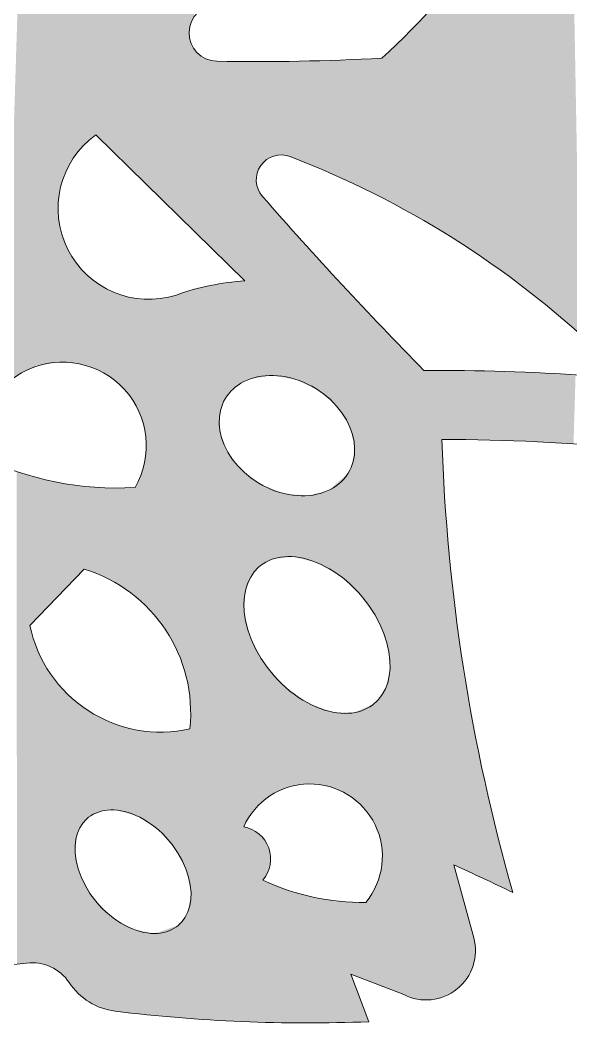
# Model space of a CAD drawing. Extents: x -99 to 297, y 0 to 529.
# Drawn here: x 239.17 to 243.96, y 342.38 to 351.11 of the extents above; entities that cross this region are included whole.
import ezdxf

# ---------------------------------------------------------------- set-up
doc = ezdxf.new("R2010")
doc.units = 0

msp = doc.modelspace()

# ---------------------------------------------------------------- linework, layer by layer
at = {"color": 7, "lineweight": 13, "ltscale": 0.045397}
msp.add_line((241.1232, 348.8396), (239.8263, 350.1106), dxfattribs=at)
at = {"color": 7, "lineweight": 13, "ltscale": 0.017027}
msp.add_line((239.7256, 346.3318), (239.2537, 345.8407), dxfattribs=at)
at = {"color": 7, "lineweight": 13, "ltscale": 0.016479}
msp.add_line((243.1147, 343.1215), (242.9421, 343.7577), dxfattribs=at)
at = {"color": 7, "lineweight": 13, "ltscale": 0.012353}
msp.add_line((242.5061, 342.6266), (242.0455, 342.8056), dxfattribs=at)
at = {"color": 7, "lineweight": 13, "ltscale": 0.011081}
msp.add_line((242.0455, 342.8056), (242.2012, 342.3906), dxfattribs=at)
at = {"color": 7, "lineweight": 13}
for points in [[(242.0237, 347.1674), (242.0369, 347.1911), (242.0485, 347.2159), (242.0661, 347.268), (242.0764, 347.3233), (242.0791, 347.3815), (242.0738, 347.442), (242.0602, 347.504), (242.0382, 347.5668), (242.0078, 347.6295), (241.9689, 347.6911), (241.9221, 347.7503), (241.8677, 347.8061), (241.8067, 347.8571), (241.7402, 347.9024), (241.7053, 347.9226), (241.6694, 347.941), (241.6329, 347.9575), (241.5957, 347.972), (241.5583, 347.9846), (241.5206, 347.9951), (241.4831, 348.0034), (241.4457, 348.0097), (241.4088, 348.0139), (241.3722, 348.016), (241.3366, 348.016), (241.3015, 348.0141), (241.2677, 348.0102), (241.2347, 348.0043), (241.2032, 347.9967), (241.1727, 347.9873), (241.1438, 347.9762), (241.1161, 347.9635), (241.0901, 347.9493), (241.0654, 347.9336), (241.0425, 347.9166), (241.0211, 347.8982), (241.0014, 347.8787), (240.9833, 347.8578), (240.9669, 347.836), (240.9523, 347.813), (240.9393, 347.7891), (240.9282, 347.7642), (240.9112, 347.7117), (240.9017, 347.656), (240.8999, 347.5976), (240.906, 347.5369), (240.9204, 347.4748), (240.9433, 347.4119), (240.9746, 347.3493), (241.0143, 347.2879), (241.062, 347.229), (241.117, 347.1736), (241.1786, 347.1231), (241.2457, 347.0785), (241.2808, 347.0587), (241.3168, 347.0406), (241.3535, 347.0246), (241.3907, 347.0104), (241.4282, 346.9983), (241.4659, 346.9883), (241.5033, 346.9803), (241.5407, 346.9745), (241.5775, 346.9707), (241.614, 346.969), (241.6495, 346.9694), (241.6843, 346.9718), (241.7179, 346.976), (241.7507, 346.9823), (241.782, 346.9903), (241.8122, 347.0001), (241.8408, 347.0114), (241.8682, 347.0245), (241.8939, 347.0389), (241.9182, 347.055), (241.9408, 347.0722), (241.9619, 347.0909), (241.9812, 347.1107), (241.999, 347.1317)], [(242.2502, 345.16), (242.2696, 345.1775), (242.2877, 345.1965), (242.3198, 345.239), (242.3462, 345.2873), (242.3665, 345.3414), (242.3804, 345.4012), (242.3873, 345.4664), (242.3865, 345.5367), (242.3776, 345.6114), (242.3602, 345.6898), (242.3339, 345.7706), (242.2988, 345.8527), (242.255, 345.9345), (242.2031, 346.0144), (242.144, 346.0909), (242.112, 346.1274), (242.0786, 346.1624), (242.0441, 346.1958), (242.0084, 346.2274), (241.972, 346.2571), (241.9347, 346.2849), (241.8971, 346.3104), (241.859, 346.3338), (241.821, 346.3547), (241.7828, 346.3735), (241.7452, 346.3898), (241.7076, 346.4039), (241.6709, 346.4155), (241.6345, 346.4249), (241.5993, 346.4319), (241.5645, 346.4368), (241.5312, 346.4394), (241.4985, 346.44), (241.4674, 346.4385), (241.437, 346.435), (241.4082, 346.4297), (241.3803, 346.4225), (241.354, 346.4137), (241.3287, 346.403), (241.3049, 346.3908), (241.2823, 346.377), (241.261, 346.3616), (241.241, 346.3447), (241.2051, 346.3064), (241.1747, 346.2622), (241.1501, 346.2121), (241.1316, 346.1563), (241.1197, 346.0949), (241.1151, 346.0281), (241.1182, 345.9565), (241.1296, 345.8805), (241.1497, 345.8013), (241.1786, 345.72), (241.2163, 345.6378), (241.2626, 345.5564), (241.3167, 345.4773), (241.3778, 345.4021), (241.4106, 345.3665), (241.4448, 345.3324), (241.48, 345.3001), (241.5162, 345.2696), (241.5531, 345.2411), (241.5907, 345.2146), (241.6284, 345.1904), (241.6666, 345.1684), (241.7046, 345.1488), (241.7427, 345.1314), (241.7801, 345.1165), (241.8174, 345.1038), (241.8537, 345.0936), (241.8896, 345.0856), (241.9243, 345.0799), (241.9585, 345.0763), (241.9912, 345.075), (242.0232, 345.0756), (242.0537, 345.0782), (242.0833, 345.0829), (242.1114, 345.0893), (242.1385, 345.0975), (242.1641, 345.1074), (242.1886, 345.119), (242.2116, 345.1321), (242.2335, 345.1469)], [(240.5441, 343.2292), (240.5616, 343.2453), (240.5777, 343.2628), (240.6058, 343.3022), (240.6281, 343.3473), (240.6441, 343.398), (240.6534, 343.4541), (240.6552, 343.5152), (240.6492, 343.5807), (240.6347, 343.6497), (240.6114, 343.7209), (240.5794, 343.7931), (240.539, 343.8645), (240.4908, 343.9334), (240.4358, 343.9981), (240.4062, 344.0284), (240.3753, 344.057), (240.3435, 344.0837), (240.3108, 344.1086), (240.2777, 344.1313), (240.244, 344.1519), (240.2104, 344.1702), (240.1765, 344.1863), (240.1431, 344.2), (240.1098, 344.2114), (240.0774, 344.2204), (240.0453, 344.2272), (240.0144, 344.2318), (239.984, 344.2342), (239.955, 344.2344), (239.9268, 344.2327), (239.9001, 344.229), (239.8742, 344.2234), (239.8499, 344.2161), (239.8265, 344.207), (239.8047, 344.1963), (239.784, 344.1839), (239.7647, 344.17), (239.7467, 344.1546), (239.7147, 344.1193), (239.6884, 344.0781), (239.6679, 344.0313), (239.6539, 343.9789), (239.6468, 343.9212), (239.6473, 343.8587), (239.6559, 343.7921), (239.673, 343.7222), (239.6989, 343.6505), (239.7335, 343.5784), (239.7764, 343.5076), (239.8268, 343.4398), (239.8545, 343.4075), (239.8836, 343.3767), (239.914, 343.3474), (239.9455, 343.3199), (239.9778, 343.2943), (240.0108, 343.2707), (240.0442, 343.2493), (240.078, 343.23), (240.1116, 343.2131), (240.1454, 343.1985), (240.1786, 343.1862), (240.2116, 343.1762), (240.2436, 343.1685), (240.2752, 343.1631), (240.3056, 343.1599), (240.3353, 343.1588), (240.3637, 343.1598), (240.3912, 343.1627), (240.4172, 343.1675), (240.4423, 343.1742), (240.4659, 343.1826), (240.4885, 343.1927), (240.5096, 343.2044), (240.5294, 343.2177)]]:
    msp.add_lwpolyline(points, close=True, dxfattribs=at)
for centre, radius, start, end in [((234.675, 355.0716), 5.7656, 311.21694, 342.40416), ((238.3755, 355.1434), 5.8787, 312.06509, 339.37494), ((240.8849, 350.9995), 0.247, 89.03336, 268.94889), ((241.2371, 370.1928), 19.4435, 268.94889, 273.17549), ((240.2881, 349.4698), 0.7898, 125.77173, 287.66609), ((241.4405, 349.7191), 0.2177, 68.94497, 221.21278), ((238.5909, 342.3168), 8.1495, 46.6301, 68.94497), ((268.8506, 373.7256), 36.6543, 221.21278, 224.44496), ((241.248, 346.7233), 2.1199, 93.37314, 109.86081), ((239.538, 347.4051), 0.7278, 329.98985, 187.05498), ((242.8197, 329.5701), 18.4898, 86.06431, 90.42609), ((242.8197, 329.5701), 17.8898, 84.60123, 89.94231), ((259.2232, 348.0038), 16.3945, 181.90126, 195.88639), ((240.0065, 349.7124), 2.6761, 243.58042, 273.46441), ((239.3409, 345.0779), 1.3116, 353.92972, 72.94481), ((240.3937, 346.0757), 1.164, 191.64689, 282.47466), ((241.6895, 343.83), 0.6305, 320.59911, 155.99998), ((241.065, 343.8076), 0.283, 319.52674, 80.14363), ((221.6268, 297.8415), 50.6225, 64.45662, 65.09821), ((242.1418, 345.4348), 2.0053, 244.5584, 270.9971), ((242.7005, 343.0091), 0.4291, 243.05062, 15.18191), ((238.8351, 345.9749), 3.0984, 252.52863, 277.2211), ((239.2731, 342.5181), 0.3861, 33.47896, 97.2211), ((240.0651, 343.0418), 0.5634, 213.47896, 262.94272), ((241.6626, 355.9461), 13.5662, 262.94272, 272.27549)]:
    msp.add_arc(centre, radius, start, end, dxfattribs=at)
at = {"color": 7, "lineweight": 5}
for points in [[(240.638, 351.0039), (240.6419, 350.9557), (240.5169, 354.0605), (240.3338, 353.9961)], [(240.6723, 352.8457), (240.638, 351.0039), (240.6297, 352.797), (240.5169, 354.0605)], [(240.6419, 350.9557), (240.1708, 353.3286), (240.3338, 353.9961), (240.1496, 353.9347)], [(244.0414, 348.3755), (243.9395, 353.7549), (243.9819, 351.6098), (244.119, 353.8173)], [(243.8923, 348.5063), (243.8133, 352.9097), (243.9395, 353.7549), (243.8775, 353.0727)], [(243.8923, 348.5063), (243.9395, 353.7549), (244.0414, 348.3755)], [(241.1232, 348.8396), (240.1084, 353.1427), (240.6419, 350.9557), (240.1708, 353.3286)], [(239.9646, 352.7778), (240.0396, 352.959), (241.1232, 348.8396), (240.1084, 353.1427)], [(243.8923, 348.5063), (243.7401, 348.6335), (243.8133, 352.9097), (243.7444, 352.7487)], [(240.6584, 351.098), (240.6436, 351.052), (240.6723, 352.8457), (240.638, 351.0039)], [(240.682, 351.1403), (240.6584, 351.098), (240.7172, 352.8923), (240.6723, 352.8457)], [(239.9646, 352.7778), (241.1232, 348.8396), (239.8836, 352.5992), (239.8263, 350.1106)], [(243.7401, 348.6335), (243.6707, 352.5899), (243.7444, 352.7487)], [(239.8836, 352.5992), (239.8263, 350.1106), (239.7965, 352.4235), (239.7209, 350.0195)], [(243.5848, 348.757), (243.5923, 352.4333), (243.7401, 348.6335), (243.6707, 352.5899)], [(239.7965, 352.4235), (239.7209, 350.0195), (239.7034, 352.2508), (239.6332, 349.9113)], [(243.4266, 348.8766), (243.5092, 352.2791), (243.5848, 348.757), (243.5923, 352.4333)], [(239.7034, 352.2508), (239.6332, 349.9113), (239.6046, 352.0814), (239.5658, 349.7894)], [(243.3296, 351.9785), (243.4216, 352.1275), (243.4266, 348.8766), (243.5092, 352.2791)], [(239.5, 351.9154), (239.6046, 352.0814), (239.4998, 349.5198), (239.5209, 349.6575)], [(239.6046, 352.0814), (239.5658, 349.7894), (239.5209, 349.6575)], [(243.2655, 348.9924), (243.2331, 351.8323), (243.4266, 348.8766), (243.3296, 351.9785)], [(239.5, 351.9154), (239.4998, 349.5198), (239.3899, 351.7531)], [(243.2655, 348.9924), (243.1017, 349.1042), (243.2331, 351.8323), (243.1323, 351.6891)], [(239.3899, 351.7531), (239.3416, 348.1059), (239.2743, 351.5947), (239.1827, 348.0403)], [(239.4998, 349.5198), (239.5115, 348.1324), (239.3899, 351.7531), (239.3416, 348.1059)], [(242.9351, 349.2119), (243.0273, 351.549), (243.1017, 349.1042), (243.1323, 351.6891)], [(239.2743, 351.5947), (239.1827, 348.0403), (239.1533, 351.4403), (239.0437, 347.9392)], [(242.805, 351.2784), (242.9182, 351.412), (242.9351, 349.2119), (243.0273, 351.549)], [(242.5944, 349.4152), (242.6879, 351.1481), (242.766, 349.3156), (242.805, 351.2784)], [(242.766, 349.3156), (242.805, 351.2784), (242.9351, 349.2119)], [(242.4424, 350.8984), (242.567, 351.0215), (242.5944, 349.4152), (242.6879, 351.1481)], [(241.1232, 348.8396), (240.6419, 350.9557), (240.6771, 350.866), (240.6551, 350.9091)], [(242.2442, 349.6016), (242.3141, 350.7792), (242.4205, 349.5105), (242.4424, 350.8984)], [(242.4205, 349.5105), (242.4424, 350.8984), (242.5944, 349.4152)], [(241.1232, 348.8396), (240.6771, 350.866), (240.744, 350.7967), (240.7072, 350.8281)], [(241.1232, 348.8396), (240.744, 350.7967), (240.8323, 350.7582), (240.7863, 350.7731)], [(241.1232, 348.8396), (240.8323, 350.7582), (240.97, 350.7512), (240.8804, 350.7526)], [(240.97, 350.7512), (241.0596, 350.7502), (241.1232, 348.8396), (241.1493, 350.7495)], [(241.1232, 348.8396), (241.1493, 350.7495), (241.171, 347.9867), (241.2389, 350.7493)], [(241.171, 347.9867), (241.2389, 350.7493), (241.2231, 349.7071), (241.2242, 349.7432)], [(241.2389, 350.7493), (241.2311, 349.7787), (241.2242, 349.7432)], [(241.3286, 350.7495), (241.2439, 349.8125), (241.2389, 350.7493), (241.2311, 349.7787)], [(241.2851, 349.8715), (241.262, 349.8437), (241.3286, 350.7495), (241.2439, 349.8125)], [(241.3286, 350.7495), (241.3124, 349.8951), (241.2851, 349.8715)], [(241.4182, 350.7502), (241.3433, 349.9139), (241.3286, 350.7495), (241.3124, 349.8951)], [(241.4121, 349.9349), (241.3768, 349.9273), (241.4182, 350.7502), (241.3433, 349.9139)], [(241.4482, 349.9366), (241.4121, 349.9349), (241.5079, 350.7512), (241.4182, 350.7502)], [(241.4482, 349.9366), (241.5079, 350.7512), (241.4841, 349.9324)], [(241.5188, 349.9222), (241.4841, 349.9324), (241.5975, 350.7527), (241.5079, 350.7512)], [(241.5188, 349.9222), (241.5975, 350.7527), (241.703, 349.8487)], [(241.5975, 350.7527), (241.6871, 350.7545), (241.703, 349.8487), (241.7767, 350.7568)], [(241.703, 349.8487), (241.7767, 350.7568), (241.8854, 349.7708), (241.8663, 350.7595)], [(241.8854, 349.7708), (241.8663, 350.7595), (241.9559, 350.7626)], [(242.0658, 349.6884), (241.8854, 349.7708), (242.0455, 350.7661), (241.9559, 350.7626)], [(242.0658, 349.6884), (242.0455, 350.7661), (242.2442, 349.6016), (242.1351, 350.7701)], [(242.1351, 350.7701), (242.2246, 350.7744), (242.2442, 349.6016), (242.3141, 350.7792)], [(241.3588, 348.0162), (241.171, 347.9867), (241.2281, 349.6714), (241.2231, 349.7071)], [(241.3588, 348.0162), (241.2281, 349.6714), (241.2553, 349.6047), (241.2389, 349.6369)], [(241.3588, 348.0162), (241.2553, 349.6047), (241.3621, 349.4785), (241.2767, 349.5756)], [(239.4998, 349.5198), (239.5033, 349.3806), (239.5115, 348.1324), (239.5311, 349.2441)], [(241.568, 347.9815), (241.3588, 348.0162), (241.4477, 349.3818), (241.3621, 349.4785)], [(241.568, 347.9815), (241.4477, 349.3818), (241.6201, 349.1892), (241.5337, 349.2853)], [(239.5115, 348.1324), (239.5311, 349.2441), (239.6828, 348.1183), (239.5826, 349.1146)], [(241.7688, 347.8842), (241.568, 347.9815), (241.7068, 349.0933), (241.6201, 349.1892)], [(239.5826, 349.1146), (239.6559, 348.9962), (239.6828, 348.1183), (239.7489, 348.8925)], [(241.7688, 347.8842), (241.7068, 349.0933), (241.9318, 347.739), (241.7938, 348.9978)], [(241.7938, 348.9978), (241.8811, 348.9025), (241.9318, 347.739), (241.9688, 348.8076)], [(239.6828, 348.1183), (239.7489, 348.8925), (239.8461, 348.0645), (239.8587, 348.8068)], [(239.8461, 348.0645), (239.8587, 348.8068), (239.9922, 347.9738), (239.9819, 348.7417)], [(240.8208, 342.4061), (240.8211, 348.7998), (240.9587, 342.3982), (240.8585, 348.8072)], [(240.9587, 342.3982), (240.8585, 348.8072), (240.9055, 347.5403), (240.896, 348.8138)], [(240.9055, 347.5403), (240.896, 348.8138), (240.9337, 348.8198)], [(240.9337, 348.8198), (240.9095, 347.7044), (240.9055, 347.5403)], [(240.9714, 348.8251), (240.9344, 347.7787), (240.9337, 348.8198), (240.9095, 347.7044)], [(241.0093, 348.8298), (240.9737, 347.8454), (240.9714, 348.8251), (240.9344, 347.7787)], [(241.0472, 348.8337), (241.0268, 347.9034), (241.0093, 348.8298), (240.9737, 347.8454)], [(241.0929, 347.951), (241.0268, 347.9034), (241.0852, 348.837), (241.0472, 348.8337)], [(241.0929, 347.951), (241.0852, 348.837), (241.171, 347.9867), (241.1232, 348.8396)], [(241.9318, 347.739), (241.9688, 348.8076), (242.0373, 347.569), (242.0568, 348.713)], [(239.9922, 347.9738), (239.9819, 348.7417), (240.1145, 348.6992)], [(240.3918, 348.6867), (240.5277, 348.7172), (240.3691, 345.8921), (240.4354, 345.8006)], [(240.5277, 348.7172), (240.4936, 345.7037), (240.4354, 345.8006)], [(240.5637, 348.7298), (240.5432, 345.6021), (240.5277, 348.7172), (240.4936, 345.7037)], [(240.5999, 348.7418), (240.5838, 345.4967), (240.5637, 348.7298), (240.5432, 345.6021)], [(240.6363, 348.7531), (240.6153, 345.3881), (240.5999, 348.7418), (240.5838, 345.4967)], [(240.6729, 348.7638), (240.6373, 345.2773), (240.6363, 348.7531), (240.6153, 345.3881)], [(240.6729, 348.7638), (240.6496, 345.1649), (240.6373, 345.2773)], [(240.6555, 343.4951), (240.6523, 345.0519), (240.6729, 348.7638), (240.6496, 345.1649)], [(240.6555, 343.4951), (240.6729, 348.7638), (240.683, 342.4153), (240.7097, 348.7738)], [(240.683, 342.4153), (240.7097, 348.7738), (240.8208, 342.4061), (240.7467, 348.7831)], [(240.7467, 348.7831), (240.7838, 348.7918), (240.8208, 342.4061), (240.8211, 348.7998)], [(240.1145, 348.6992), (240.1129, 347.8514), (239.9922, 347.9738)], [(240.2526, 348.6807), (240.2015, 347.7041), (240.1145, 348.6992), (240.1129, 347.8514)], [(240.3918, 348.6867), (240.2531, 347.5401), (240.2526, 348.6807), (240.2015, 347.7041)], [(240.2952, 345.9776), (240.2648, 347.3686), (240.3918, 348.6867), (240.2531, 347.5401)], [(240.3918, 348.6867), (240.3691, 345.8921), (240.2952, 345.9776)], [(242.0373, 347.569), (242.0568, 348.713), (242.0785, 347.3962), (242.1452, 348.6187)], [(242.0785, 347.3962), (242.1452, 348.6187), (242.1505, 346.0832), (242.2339, 348.5247)], [(242.1505, 346.0832), (242.2339, 348.5247), (242.2931, 345.8643), (242.3229, 348.431)], [(242.2931, 345.8643), (242.3229, 348.431), (242.3717, 345.6422), (242.4122, 348.3376)], [(242.3717, 345.6422), (242.4122, 348.3376), (242.3857, 345.4425)], [(242.5061, 342.6266), (242.3857, 345.4425), (242.5019, 348.2445), (242.4122, 348.3376)], [(242.5061, 342.6266), (242.5019, 348.2445), (242.5919, 348.1518)], [(242.5919, 348.1518), (242.563, 342.6026), (242.5061, 342.6266)], [(242.6823, 348.0594), (242.6228, 342.5871), (242.5919, 348.1518), (242.563, 342.6026)], [(242.7702, 348.0598), (242.6843, 342.5803), (242.6823, 348.0594), (242.6228, 342.5871)], [(242.8069, 342.5934), (242.746, 342.5824), (242.7702, 348.0598), (242.6843, 342.5803)], [(242.8069, 342.5934), (242.7702, 348.0598), (242.8378, 347.4599), (242.8582, 348.0598)], [(242.8378, 347.4599), (242.8582, 348.0598), (242.942, 347.4595), (242.9462, 348.0594)], [(242.942, 347.4595), (242.9462, 348.0594), (243.0462, 347.4584)], [(242.9462, 348.0594), (243.0341, 348.0586), (243.0462, 347.4584), (243.1221, 348.0574)], [(243.0462, 347.4584), (243.1221, 348.0574), (243.1504, 347.4568), (243.2101, 348.0558)], [(243.1504, 347.4568), (243.2101, 348.0558), (243.2546, 347.4546), (243.298, 348.0537)], [(243.2546, 347.4546), (243.298, 348.0537), (243.3588, 347.4518), (243.3859, 348.0512)], [(243.3588, 347.4518), (243.3859, 348.0512), (243.463, 347.4483), (243.4739, 348.0483)], [(243.463, 347.4483), (243.4739, 348.0483), (243.5671, 347.4442)], [(243.4739, 348.0483), (243.5618, 348.045), (243.5671, 347.4442), (243.6497, 348.0412)], [(243.5671, 347.4442), (243.6497, 348.0412), (243.6713, 347.4396), (243.7375, 348.0371)], [(243.6713, 347.4396), (243.7375, 348.0371), (243.7754, 347.4343), (243.8254, 348.0325)], [(243.7754, 347.4343), (243.8254, 348.0325), (243.8794, 347.4285), (243.9132, 348.0275)], [(243.8794, 347.4285), (243.9132, 348.0275), (243.9835, 347.422), (244.001, 348.0221)], [(240.9652, 347.3663), (240.9587, 342.3982), (240.9055, 347.5403)], [(242.8655, 342.6129), (242.8069, 342.5934), (242.848, 347.21), (242.8378, 347.4599)], [(240.2142, 346.0564), (240.236, 347.1991), (240.2952, 345.9776), (240.2648, 347.3686)], [(240.9652, 347.3663), (241.0884, 347.201), (240.9587, 342.3982), (241.0967, 342.3917)], [(242.1505, 346.0832), (242.0568, 347.2375), (242.0785, 347.3962)], [(241.9588, 346.2672), (242.0237, 347.1674), (242.1505, 346.0832), (242.0568, 347.2375)], [(239.2205, 347.1543), (239.2246, 342.9011), (239.1375, 347.1813), (239.1416, 342.8917)], [(239.2205, 347.1543), (239.3042, 347.13), (239.2246, 342.9011), (239.2537, 345.8407)], [(240.1267, 346.128), (240.1682, 347.0411), (240.2142, 346.0564), (240.236, 347.1991)], [(241.2648, 347.0674), (241.1273, 346.1385), (241.0884, 347.201), (241.1187, 345.9517)], [(241.0884, 347.201), (241.1187, 345.9517), (241.0967, 342.3917), (241.1135, 344.0864)], [(241.7459, 346.3896), (241.8544, 347.0176), (241.9588, 346.2672), (242.0237, 347.1674)], [(242.8655, 342.6129), (242.848, 347.21), (242.8798, 346.7108), (242.862, 346.9603)], [(239.7256, 346.3318), (239.2537, 345.8407), (239.3888, 347.1085), (239.3042, 347.13)], [(239.7256, 346.3318), (239.3888, 347.1085), (239.5597, 347.0738), (239.474, 347.0898)], [(239.7256, 346.3318), (239.5597, 347.0738), (239.7326, 347.0503), (239.646, 347.0606)], [(241.2387, 346.3426), (241.1896, 346.2856), (241.2648, 347.0674), (241.1273, 346.1385)], [(241.2988, 346.3873), (241.2387, 346.3426), (241.4712, 346.987), (241.2648, 347.0674)], [(239.7256, 346.3318), (239.7326, 347.0503), (239.8321, 346.294)], [(239.7326, 347.0503), (239.8195, 347.0428), (239.8321, 346.294), (239.9066, 347.0381)], [(239.8321, 346.294), (239.9066, 347.0381), (239.935, 346.2472), (239.9938, 347.0363)], [(239.935, 346.2472), (239.9938, 347.0363), (240.0334, 346.1917), (240.0811, 347.0373)], [(240.0334, 346.1917), (240.0811, 347.0373), (240.1267, 346.128), (240.1682, 347.0411)], [(241.2988, 346.3873), (241.4712, 346.987), (241.3694, 346.4191)], [(241.3694, 346.4191), (241.4712, 346.987), (241.542, 346.4388), (241.6771, 346.9711)], [(241.542, 346.4388), (241.6771, 346.9711), (241.7459, 346.3896), (241.8544, 347.0176)], [(242.9207, 342.6407), (242.8655, 342.6129), (242.9014, 346.4616), (242.8798, 346.7108)], [(242.9207, 342.6407), (242.9014, 346.4616), (242.9421, 343.7577), (242.9268, 346.2128)], [(242.9561, 345.9644), (242.9421, 343.7577), (242.9268, 346.2128)], [(241.1808, 344.2024), (241.1135, 344.0864), (241.1724, 345.7356), (241.1187, 345.9517)], [(242.9421, 343.7577), (242.9561, 345.9644), (242.9742, 343.7427), (242.9891, 345.7165)], [(239.2537, 345.8407), (239.2513, 342.9035), (239.2246, 342.9011)], [(239.2825, 345.7291), (239.2781, 342.9041), (239.2537, 345.8407), (239.2513, 342.9035)], [(239.3223, 345.6208), (239.3049, 342.9028), (239.2825, 345.7291), (239.2781, 342.9041)], [(241.1808, 344.2024), (241.1724, 345.7356), (241.2711, 344.3016), (241.2918, 345.5119)], [(242.9742, 343.7427), (242.9891, 345.7165), (243.0063, 343.7278), (243.0258, 345.4691)], [(239.3725, 345.5171), (239.3316, 342.8997), (239.3223, 345.6208), (239.3049, 342.9028)], [(239.3839, 342.8879), (239.358, 342.8947), (239.3725, 345.5171), (239.3316, 342.8997)], [(239.4328, 345.4188), (239.3839, 342.8879), (239.3725, 345.5171)], [(241.2711, 344.3016), (241.2918, 345.5119), (241.3803, 344.3795), (241.4677, 345.3111)], [(239.4328, 345.4188), (239.4341, 342.869), (239.3839, 342.8879), (239.4094, 342.8793)], [(239.5025, 345.327), (239.4581, 342.8569), (239.4328, 345.4188), (239.4341, 342.869)], [(242.5061, 342.6266), (242.3192, 343.7996), (242.3857, 345.4425), (242.3426, 345.2798)], [(243.0063, 343.7278), (243.0258, 345.4691), (243.0384, 343.7128), (243.0664, 345.2224)], [(239.5025, 345.327), (239.5033, 342.828), (239.4581, 342.8569), (239.4812, 342.8433)], [(239.5809, 345.2425), (239.5033, 342.828), (239.5025, 345.327)], [(241.3803, 344.3795), (241.4677, 345.3111), (241.5036, 344.4324), (241.6763, 345.1631)], [(239.5809, 345.2425), (239.5441, 342.7931), (239.5033, 342.828), (239.5243, 342.8113)], [(239.5809, 345.2425), (239.5796, 342.7529), (239.5441, 342.7931), (239.5625, 342.7736)], [(239.5951, 342.731), (239.5796, 342.7529), (239.6673, 345.1662), (239.5809, 345.2425)], [(242.2754, 344.0627), (242.3021, 345.214), (242.3114, 343.9335), (242.3426, 345.2798)], [(242.3114, 343.9335), (242.3426, 345.2798), (242.3192, 343.7996)], [(239.5951, 342.731), (239.6673, 345.1662), (239.6126, 342.7061)], [(239.6474, 343.8561), (239.6313, 342.6822), (239.6673, 345.1662), (239.6126, 342.7061)], [(239.6474, 343.8561), (239.6673, 345.1662), (239.6638, 344.0188)], [(239.6927, 344.086), (239.6638, 344.0188), (239.7608, 345.0988), (239.6673, 345.1662)], [(241.5036, 344.4324), (241.6763, 345.1631), (241.6352, 344.4581)], [(241.6352, 344.4581), (241.6763, 345.1631), (241.7693, 344.4554), (241.8868, 345.0861)], [(242.1268, 344.2841), (242.0208, 344.3664), (242.2502, 345.16), (242.0731, 345.081)], [(242.1268, 344.2841), (242.2502, 345.16), (242.2129, 344.1814)], [(242.2129, 344.1814), (242.2502, 345.16), (242.2754, 344.0627), (242.3021, 345.214)], [(243.0384, 343.7128), (243.0664, 345.2224), (243.0705, 343.6978), (243.1107, 344.9762)], [(239.6927, 344.086), (239.7608, 345.0988), (239.7339, 344.1418)], [(239.7865, 344.1855), (239.7339, 344.1418), (239.8605, 345.041), (239.7608, 345.0988)], [(240.6255, 343.681), (240.6452, 344.9391), (240.6555, 343.4951), (240.6523, 345.0519)], [(241.7693, 344.4554), (241.8868, 345.0861), (241.8998, 344.4243), (242.0731, 345.081)], [(241.8998, 344.4243), (242.0731, 345.081), (242.0208, 344.3664)], [(239.7865, 344.1855), (239.8605, 345.041), (239.8498, 344.2161)], [(239.8498, 344.2161), (239.8605, 345.041), (239.923, 344.2323), (239.9655, 344.9933)], [(239.923, 344.2323), (239.9655, 344.9933), (240.0052, 344.2327), (240.0747, 344.9563)], [(243.0705, 343.6978), (243.1107, 344.9762), (243.1026, 343.6828)], [(243.1026, 343.6828), (243.1107, 344.9762), (243.1347, 343.6678), (243.1588, 344.7307)], [(240.0052, 344.2327), (240.0747, 344.9563), (240.1906, 344.1799)], [(240.0747, 344.9563), (240.187, 344.9302), (240.1906, 344.1799), (240.3013, 344.9153)], [(240.1906, 344.1799), (240.3013, 344.9153), (240.3767, 344.0557), (240.4165, 344.9119)], [(240.3767, 344.0557), (240.4165, 344.9119), (240.53, 343.8785), (240.5315, 344.9199)], [(240.53, 343.8785), (240.5315, 344.9199), (240.6255, 343.681), (240.6452, 344.9391)], [(243.1347, 343.6678), (243.1588, 344.7307), (243.1668, 343.6527), (243.2106, 344.4861)], [(243.1668, 343.6527), (243.2106, 344.4861), (243.1988, 343.6376)], [(243.2309, 343.6225), (243.1988, 343.6376), (243.2661, 344.2422), (243.2106, 344.4861)], [(243.2309, 343.6225), (243.2661, 344.2422), (243.2629, 343.6074)], [(243.2949, 343.5922), (243.2629, 343.6074), (243.3253, 343.9992), (243.2661, 344.2422)], [(241.0967, 342.3917), (241.1135, 344.0864), (241.2347, 342.3867), (241.1496, 344.0776)], [(241.2347, 342.3867), (241.1496, 344.0776), (241.1843, 344.0642)], [(241.1843, 344.0642), (241.217, 344.0463), (241.2347, 342.3867), (241.247, 344.0243)], [(241.2347, 342.3867), (241.247, 344.0243), (241.3728, 342.383), (241.2803, 343.6239)], [(241.247, 344.0243), (241.2738, 343.9986), (241.2803, 343.6239), (241.2971, 343.9695)], [(241.2803, 343.6239), (241.2971, 343.9695), (241.3026, 343.6537), (241.3163, 343.9377)], [(241.3026, 343.6537), (241.3163, 343.9377), (241.3207, 343.6862), (241.3312, 343.9036)], [(243.2949, 343.5922), (243.3253, 343.9992), (243.327, 343.577)], [(243.3883, 343.7572), (243.327, 343.577), (243.3253, 343.9992)], [(239.6474, 343.8561), (239.6929, 343.6651), (239.6313, 342.6822), (239.6514, 342.6594)], [(241.3207, 343.6862), (241.3312, 343.9036), (241.3344, 343.7208), (241.3415, 343.8679)], [(241.3344, 343.7208), (241.3415, 343.8679), (241.3434, 343.7569), (241.347, 343.8311)], [(241.3434, 343.7569), (241.347, 343.8311), (241.3477, 343.7939)], [(242.5061, 342.6266), (242.2503, 343.5419), (242.3192, 343.7996), (242.2986, 343.667)], [(242.9207, 342.6407), (242.9421, 343.7577), (242.9713, 342.6761)], [(243.1147, 343.1215), (242.9713, 342.6761), (242.9421, 343.7577)], [(243.3883, 343.7572), (243.3909, 343.5466), (243.327, 343.577), (243.3589, 343.5618)], [(243.3883, 343.7572), (243.4549, 343.5161), (243.3909, 343.5466), (243.4229, 343.5314)], [(239.6726, 342.6376), (239.6514, 342.6594), (239.695, 342.617), (239.6929, 343.6651)], [(239.8036, 343.4693), (239.7184, 342.5977), (239.6929, 343.6651), (239.695, 342.617)], [(241.2803, 343.6239), (241.3329, 343.5998), (241.3728, 342.383), (241.3861, 343.5773)], [(241.3728, 342.383), (241.3861, 343.5773), (241.5108, 342.3808), (241.44, 343.5562)], [(240.683, 342.4153), (240.6256, 343.3413), (240.6555, 343.4951)], [(241.44, 343.5562), (241.4945, 343.5368), (241.5108, 342.3808), (241.5495, 343.5189)], [(241.5108, 342.3808), (241.5495, 343.5189), (241.649, 342.3799), (241.605, 343.5026)], [(241.649, 342.3799), (241.605, 343.5026), (241.6609, 343.4879)], [(241.7871, 342.3805), (241.649, 342.3799), (241.7172, 343.4749), (241.6609, 343.4879)], [(242.5061, 342.6266), (242.1188, 343.4296), (242.2503, 343.5419), (242.1767, 343.4297)], [(239.8036, 343.4693), (239.7683, 342.5629), (239.7184, 342.5977), (239.7429, 342.5797)], [(239.8036, 343.4693), (239.8216, 342.5338), (239.7683, 342.5629), (239.7945, 342.5476)], [(239.9676, 343.3021), (239.8493, 342.5214), (239.8036, 343.4693), (239.8216, 342.5338)], [(241.7871, 342.3805), (241.7172, 343.4749), (241.8309, 343.4537), (241.7739, 343.4635)], [(241.7871, 342.3805), (241.8309, 343.4537), (241.9252, 342.3824)], [(241.8309, 343.4537), (241.8882, 343.4456), (241.9252, 342.3824), (241.9456, 343.4391)], [(241.9252, 342.3824), (241.9456, 343.4391), (242.0632, 342.3858), (242.0033, 343.4342)], [(242.0632, 342.3858), (242.0033, 343.4342), (242.0455, 342.8056), (242.061, 343.4311)], [(242.5061, 342.6266), (242.0455, 342.8056), (242.1188, 343.4296), (242.061, 343.4311)], [(239.9676, 343.3021), (239.9066, 342.5012), (239.8493, 342.5214), (239.8777, 342.5105)], [(239.9676, 343.3021), (239.9658, 342.4872), (239.9066, 342.5012), (239.936, 342.4934)], [(239.9958, 342.4827), (239.9658, 342.4872), (240.1566, 343.1941), (239.9676, 343.3021)], [(240.5453, 342.426), (240.5908, 343.2794), (240.683, 342.4153), (240.6256, 343.3413)], [(240.2703, 342.4515), (240.3373, 343.1588), (240.4078, 342.4381), (240.5441, 343.2292)], [(240.4078, 342.4381), (240.5441, 343.2292), (240.5453, 342.426), (240.5908, 343.2794)], [(239.9958, 342.4827), (240.1566, 343.1941), (240.133, 342.4664)], [(240.133, 342.4664), (240.1566, 343.1941), (240.2703, 342.4515), (240.3373, 343.1588)], [(243.1147, 343.1215), (243.0548, 342.7668), (242.9713, 342.6761), (243.0163, 342.7185)], [(243.1147, 343.1215), (243.109, 342.8776), (243.0548, 342.7668), (243.0859, 342.8203)], [(243.1237, 342.9376), (243.109, 342.8776), (243.1266, 343.0608), (243.1147, 343.1215)], [(243.1237, 342.9376), (243.1266, 343.0608), (243.1296, 342.9991)], [(242.0632, 342.3858), (242.0455, 342.8056), (242.2012, 342.3906)]]:
    msp.add_solid(points, dxfattribs=at)

doc.saveas('drawing.dxf')
